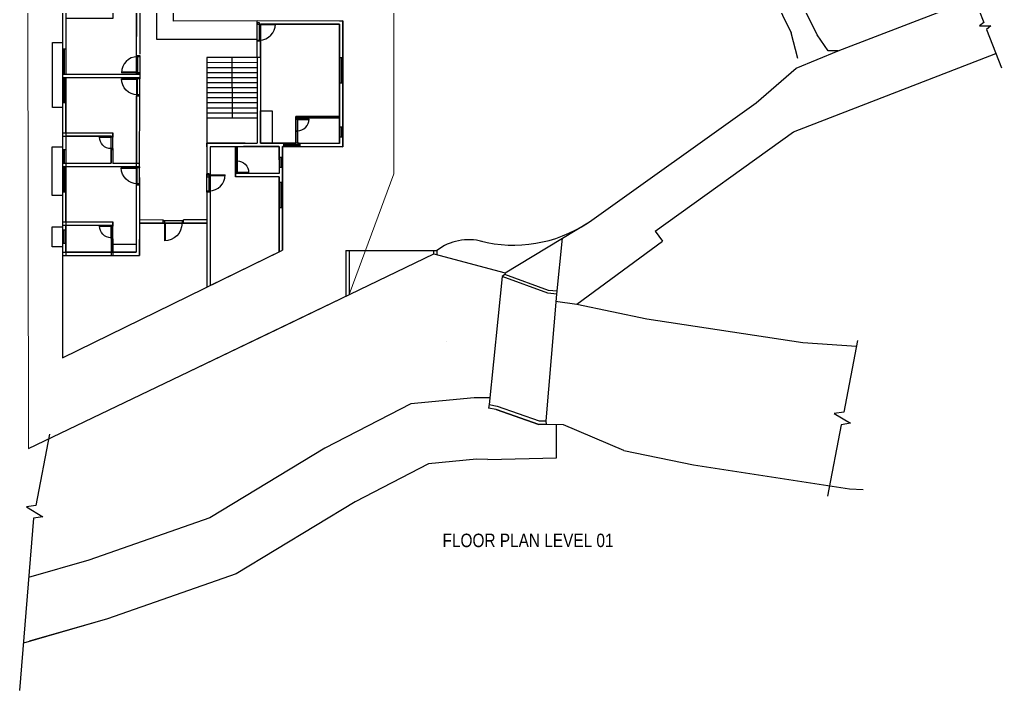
# Model space of a CAD drawing. Header units: metres. Extents: x -705149 to -704678, y -35173 to -35072.
# Drawn here: x -704808.8 to -704750.3, y -35171.6 to -35131.7 of the extents above; entities that cross this region are included whole.
import ezdxf

# ---------------------------------------------------------------- set-up
doc = ezdxf.new("R2010")
doc.units = ezdxf.units.M
doc.header["$LTSCALE"] = 1500
doc.linetypes.add('PHANTOM2', pattern=[1.25, 0.625, -0.125, 0.125, -0.125, 0.125, -0.125])
for name, color, linetype in [('BLK_1_FLR_1_BLT_UP_AREA', 1, 'Continuous'), ('BLK_1_FLR_1_BLT_UP_AREA_DEDUCT', 8, 'Continuous'), ('DOOR', 3, 'Continuous'), ('Lines', 7, 'Continuous'), ('THRES', 5, 'Continuous'), ('UNITFA', 8, 'Continuous'), ('WALL', 7, 'Continuous'), ('walls', 50, 'Continuous'), ('WC_BATH', 7, 'Continuous')]:
    doc.layers.add(name, color=color, linetype=linetype)
doc.styles.add('style4', font='arial.ttf', dxfattribs={"height": 100})

# ---------------------------------------------------------------- blocks, each defined once
blk = doc.blocks.new('800_1')
at = {"layer": 'DOOR'}
for p, q in [((50, 100), (50, 800)), ((75, 100), (75, 800))]:
    blk.add_line(p, q, dxfattribs=at)
for points in [[(0, 100), (0, 0), (50, 0), (50, 100)], [(800, 100), (800, 0), (750, 0), (750, 100)]]:
    blk.add_lwpolyline(points, close=True, dxfattribs=at)
blk.add_arc((50, 100), 700, 0, 90, dxfattribs=at)
at = {"layer": 'THRES'}
for p, q in [((800, 100), (0, 100)), ((800, 0), (0, 0))]:
    blk.add_line(p, q, dxfattribs=at)

msp = doc.modelspace()

# ---------------------------------------------------------------- linework, layer by layer
at = {"layer": 'BLK_1_FLR_1_BLT_UP_AREA', "color": 3, "linetype": 'Continuous', "elevation": 193.76555}
msp.add_lwpolyline([(-704806.26892, -35103.13222), (-704806.27792, -35145.71763), (-704801.68378, -35145.71248), (-704801.67984, -35143.79826), (-704797.67814, -35143.79723), (-704797.67814, -35147.60344), (-704793.17005, -35145.40496), (-704793.17997, -35139.23393), (-704789.57598, -35139.23579), (-704789.57598, -35131.73802), (-704799.65958, -35131.75163), (-704799.66958, -35125.37633), (-704789.19175, -35125.37502), (-704789.19175, -35119.65328), (-704795.07213, -35119.65328), (-704795.07785, -35103.14386)], close=True, dxfattribs=at)
at = {"layer": 'BLK_1_FLR_1_BLT_UP_AREA_DEDUCT', "color": 3, "linetype": 'Continuous', "elevation": 168.91214}
msp.add_lwpolyline([(-704800.66982, -35124.25444), (-704800.66864, -35132.83066), (-704794.67992, -35132.83066), (-704794.68035, -35131.73785), (-704799.65958, -35131.75163), (-704799.66037, -35125.37632), (-704789.19325, -35125.3599), (-704789.19175, -35124.36783)], close=True, dxfattribs=at)
at = {"layer": 'Lines', "color": 1, "linetype": 'Continuous'}
for p, q in [((-704764.17806, -35129.78882, 193.87371), (-704762.86294, -35132.45864, 193.87371)), ((-704762.47831, -35133.98434, 193.87371), (-704762.86294, -35132.45864, 193.87371)), ((-704764.94907, -35136.62387, 193.87371), (-704762.5582, -35134.55792, 193.87371)), ((-704774.88199, -35143.71077, 193.87371), (-704764.94907, -35136.62387, 193.87371)), ((-704779.90516, -35146.73827, 193.87371), (-704774.88199, -35143.71077, 193.87371)), ((-704793.00616, -35149.87324, 193.87371), (-704784.14672, -35145.61002, 193.87371)), ((-704784.14672, -35145.61002, 193.87371), (-704779.90516, -35146.73827, 193.87371)), ((-704808.30548, -35157.19959, 193.87371), (-704793.00616, -35149.87324, 193.87371))]:
    msp.add_line(p, q, dxfattribs=at)
at = {"layer": 'Lines', "color": 140, "linetype": 'Continuous'}
for p, q in [((-704760.05724, -35133.52781, 193.87371), (-704751.94698, -35130.389, 193.87371)), ((-704762.5582, -35134.55792, 193.87371), (-704760.05724, -35133.52781, 193.87371)), ((-704762.72024, -35138.35949, 193.87371), (-704750.66754, -35133.69489, 193.87371)), ((-704770.9668, -35144.26409, 193.87371), (-704762.72024, -35138.35949, 193.87371)), ((-704779.90516, -35146.73827, 193.87371), (-704779.93486, -35146.84993, 193.87371))]:
    msp.add_line(p, q, dxfattribs=at)
at = {"layer": 'Lines', "color": 10, "linetype": 'Continuous'}
for p, q in [((-704760.65613, -35133.53342, 193.87371), (-704761.32253, -35132.58091, 193.87371)), ((-704760.05724, -35133.52781, 193.87371), (-704760.65613, -35133.53342, 193.87371))]:
    msp.add_line(p, q, dxfattribs=at)
at = {"layer": 'Lines', "color": 240, "linetype": 'Continuous'}
for p, q in [((-704770.9668, -35144.26409, 193.87371), (-704770.52673, -35144.86093, 193.87371)), ((-704776.42884, -35155.79943, 193.87371), (-704777.44616, -35155.7701, 193.87371)), ((-704776.85384, -35157.76217, 193.87371), (-704776.84622, -35155.7874, 193.87371)), ((-704772.83424, -35157.32034, 193.87371), (-704776.42884, -35155.79943, 193.87371)), ((-704780.94163, -35157.8619, 193.87371), (-704776.85384, -35157.76217, 193.87371))]:
    msp.add_line(p, q, dxfattribs=at)
at = {"layer": 'Lines', "color": 40, "linetype": 'Continuous'}
for p, q in [((-704780.07824, -35146.95504, 193.87371), (-704780.84955, -35154.58837, 193.87371)), ((-704779.92377, -35146.84179, 193.87371), (-704780.07824, -35146.95504, 193.87371)), ((-704777.31972, -35147.79426, 193.87371), (-704779.92377, -35146.84179, 193.87371)), ((-704777.45901, -35155.55918, 193.87371), (-704776.82021, -35148.0162, 193.87371)), ((-704776.8135, -35147.83357, 193.87371), (-704777.31972, -35147.79426, 193.87371)), ((-704776.82021, -35148.0162, 193.87371), (-704776.8135, -35147.83357, 193.87371)), ((-704780.84955, -35154.58837, 193.87371), (-704780.89037, -35154.79528, 193.87371)), ((-704780.43817, -35154.8845, 193.87371), (-704780.89037, -35154.79528, 193.87371)), ((-704780.43817, -35154.8845, 193.87371), (-704777.90773, -35155.76916, 193.87371)), ((-704777.90773, -35155.76916, 193.87371), (-704780.43817, -35154.8845, 193.87371)), ((-704777.44616, -35155.7701, 193.87371), (-704777.90773, -35155.76916, 193.87371)), ((-704777.44616, -35155.7701, 193.87371), (-704777.45901, -35155.55918, 193.87371))]:
    msp.add_line(p, q, dxfattribs=at)
at = {"layer": 'Lines', "color": 10, "linetype": 'Continuous', "elevation": 193.87371}
for points in [[(-704761.32253, -35132.58091), (-704762.94749, -35129.28209), (-704767.1334, -35116.79943), (-704771.4602, -35105.1609), (-704776.36606, -35099.40995), (-704779.68579, -35095.66297), (-704784.31421, -35091.04503), (-704787.65662, -35086.44821), (-704790.47073, -35082.58119)], [(-704775.62642, -35148.6211), (-704771.46825, -35149.47599), (-704762.17523, -35150.90241), (-704758.98154, -35151.10457)], [(-704772.83424, -35157.32034), (-704768.67607, -35158.17523), (-704759.38304, -35159.60166), (-704758.58583, -35159.65212)]]:
    msp.add_lwpolyline(points, dxfattribs=at)
at = {"layer": 'Lines', "color": 140, "linetype": 'Continuous'}
for points, elevation in [([(-704752.27182, -35129.54967), (-704751.38847, -35131.83211), (-704751.63612, -35132.04859), (-704750.9784, -35132.0353), (-704751.22605, -35132.25178), (-704750.34271, -35134.53422)], 193.87371), ([(-704758.91988, -35150.78429), (-704759.73795, -35155.03347), (-704760.2982, -35155.12323), (-704759.32444, -35155.70596), (-704759.8847, -35155.79572), (-704760.70277, -35160.0449)], 193.81898), ([(-704807.04953, -35156.34464), (-704807.8676, -35160.59382), (-704808.42785, -35160.68358), (-704807.45409, -35161.26631), (-704808.01435, -35161.35607), (-704808.83241, -35171.60782)], 193.86174)]:
    msp.add_lwpolyline(points, dxfattribs=dict(at, elevation=elevation))
at = {"layer": 'Lines', "color": 240, "linetype": 'Continuous'}
for points, elevation in [([(-704776.90376, -35148.42674), (-704775.62642, -35148.6211), (-704770.52673, -35144.86093)], 193.87371), ([(-704780.80996, -35154.19654), (-704781.74714, -35154.18087), (-704785.52584, -35154.54079), (-704790.64057, -35157.19021), (-704797.49408, -35161.33769), (-704804.71454, -35163.85381), (-704808.29584, -35164.88366)], 293.91619), ([(-704780.94163, -35157.8619), (-704781.60347, -35157.85084), (-704784.47042, -35158.12392), (-704788.84598, -35160.39044), (-704795.92438, -35164.67403), (-704803.60362, -35167.35001), (-704808.60747, -35168.78894)], 293.91619), ([(-704780.94163, -35157.8619), (-704781.60347, -35157.85084), (-704784.47042, -35158.12392), (-704788.84598, -35160.39044), (-704795.92438, -35164.67403), (-704803.60362, -35167.35001), (-704808.23882, -35168.68293)], 293.91619)]:
    msp.add_lwpolyline(points, dxfattribs=dict(at, elevation=elevation))
at = {"layer": 'Lines', "color": 40, "linetype": 'Continuous'}
for points, elevation in [([(-704776.82021, -35148.0162), (-704777.3539, -35147.9515), (-704780.07824, -35146.95504)], 193.87371), ([(-704776.8135, -35147.83357), (-704777.31972, -35147.79426), (-704779.92377, -35146.84179)], 193.87371), ([(-704780.84955, -35154.58837), (-704780.38268, -35154.68049), (-704777.87172, -35155.55834), (-704777.45901, -35155.55918)], 293.91619)]:
    msp.add_lwpolyline(points, dxfattribs=dict(at, elevation=elevation))
at = {"layer": 'Lines', "color": 6, "linetype": 'Continuous', "elevation": 193.87371}
msp.add_lwpolyline([(-704783.38324, -35150.81673), (-704783.38324, -35150.81673)], close=True, dxfattribs=at)
at = {"layer": 'UNITFA', "color": 3, "linetype": 'Continuous'}
for points, elevation in [([(-704803.28203, -35129.80854), (-704803.28703, -35131.60853), (-704806.08376, -35131.60154), (-704806.08252, -35134.92375), (-704801.87643, -35134.90948), (-704801.8631, -35129.81209)], 193.46432), ([(-704789.78117, -35131.93587), (-704794.48804, -35131.93785), (-704794.48035, -35132.93785), (-704794.48268, -35139.03338), (-704792.37817, -35139.03338), (-704792.37885, -35137.43461), (-704789.77885, -35137.4357)], 193.8729), ([(-704803.26658, -35140.22904), (-704803.27692, -35138.42907), (-704806.07361, -35138.44436), (-704806.08223, -35135.12216), (-704801.8766, -35135.12198), (-704801.87864, -35140.21967)], 193.46432), ([(-704795.97998, -35139.23456), (-704797.47814, -35139.23456), (-704797.47814, -35147.50591), (-704793.36989, -35145.50242), (-704793.37718, -35141.02869), (-704795.97708, -35141.03287)], 193.8815), ([(-704803.27068, -35145.52513), (-704803.28102, -35143.72516), (-704806.07771, -35143.74045), (-704806.08633, -35140.41824), (-704801.8807, -35140.41807), (-704801.88274, -35145.51575)], 193.47151)]:
    msp.add_lwpolyline(points, close=True, dxfattribs=dict(at, elevation=elevation))
at = {"layer": 'walls', "color": 5, "linetype": 'PHANTOM2', "lineweight": 0}
msp.add_line((-704786.53905, -35117.41247, 193.87371), (-704786.53423, -35135.94263, 193.87371), dxfattribs=at)
at = {"layer": 'walls', "color": 3, "linetype": 'Continuous'}
for p, q in [((-704806.26618, -35117.91375, 196.61151), (-704806.28049, -35151.79859, 196.61151)), ((-704806.07488, -35123.30433, 205.07176), (-704806.07978, -35134.91239, 205.07176)), ((-704801.87531, -35124.49491, 193.41037), (-704801.87876, -35132.67129, 193.41037)), ((-704799.6596, -35131.73785, 193.67875), (-704799.66958, -35125.37615, 193.84094)), ((-704801.67702, -35129.51852, 205.1549), (-704801.67972, -35133.71996, 205.15489)), ((-704799.6596, -35131.73785, 193.86296), (-704789.58663, -35131.72979, 193.87942)), ((-704794.68035, -35131.93793, 193.86307), (-704794.68035, -35131.73785, 193.86296)), ((-704789.58202, -35131.73802, 193.8794), (-704789.57598, -35139.23579, 193.85501)), ((-704794.68035, -35131.93793, 193.86307), (-704789.78117, -35131.93587, 193.8729)), ((-704789.78117, -35131.93587, 193.8729), (-704789.77817, -35139.0357, 193.8729)), ((-704794.68035, -35133.9333, 193.86851), (-704794.67985, -35132.93793, 193.86307)), ((-704794.67993, -35132.93793, 193.86307), (-704794.48035, -35132.93785, 193.86347)), ((-704794.48035, -35133.93312, 193.86851), (-704794.48035, -35132.93785, 193.866)), ((-704806.88382, -35136.89284, 193.67377), (-704806.88382, -35133.04103, 193.67377)), ((-704806.88382, -35133.04103, 193.67377), (-704806.28219, -35133.04103, 193.67377)), ((-704806.27985, -35133.41248, 193.45367), (-704806.07859, -35133.41239, 193.45541)), ((-704806.24922, -35133.41243, 193.45454), (-704806.24941, -35134.91246, 193.45453)), ((-704806.21422, -35133.41243, 193.45454), (-704806.21441, -35134.91245, 193.45453)), ((-704806.17922, -35133.41243, 193.45454), (-704806.17941, -35134.91243, 193.45453)), ((-704801.87875, -35133.81062, 193.49178), (-704801.67968, -35133.81053, 193.4935)), ((-704797.68005, -35133.93203, 193.92947), (-704797.67814, -35139.02913, 193.8815)), ((-704794.68029, -35133.9333, 193.90349), (-704797.67726, -35133.93203, 193.92944)), ((-704796.1803, -35133.93266, 193.8815), (-704796.17878, -35137.53266, 193.8815)), ((-704794.48035, -35133.93312, 193.90176), (-704794.68035, -35133.9333, 193.90349)), ((-704794.68035, -35133.9333, 193.86851), (-704794.6782, -35139.02913, 193.86851)), ((-704794.48035, -35133.93312, 193.86851), (-704794.4782, -35139.03338, 193.86851)), ((-704789.77969, -35133.92482, 193.86746), (-704789.57969, -35133.92482, 193.86746)), ((-704789.67969, -35133.92482, 193.86746), (-704789.67969, -35135.42482, 193.86746)), ((-704789.64469, -35133.92482, 193.86746), (-704789.64469, -35135.42482, 193.86746)), ((-704789.60969, -35133.92482, 193.86746), (-704789.60969, -35135.42482, 193.86746)), ((-704794.68004, -35134.5333, 193.90349), (-704797.67751, -35134.53203, 193.92944)), ((-704794.68017, -35134.2333, 193.90349), (-704797.67738, -35134.23203, 193.92944)), ((-704806.2793, -35135.1091, 193.45365), (-704801.6793, -35135.10909, 193.4935)), ((-704806.27922, -35134.91248, 193.45367), (-704801.67922, -35134.91053, 193.4935)), ((-704806.24943, -35135.1091, 193.45453), (-704806.24962, -35136.60909, 193.45452)), ((-704806.21443, -35135.1091, 193.45453), (-704806.21462, -35136.60909, 193.45452)), ((-704806.17943, -35135.1091, 193.45453), (-704806.17962, -35136.6091, 193.45452)), ((-704806.0793, -35135.1091, 193.47151), (-704806.08146, -35140.21577, 193.47151)), ((-704801.67922, -35134.90909, 193.47151), (-704801.6793, -35135.11053, 193.47151)), ((-704794.67979, -35135.1333, 193.90348), (-704797.67776, -35135.13203, 193.92944)), ((-704794.67991, -35134.8333, 193.90349), (-704797.67764, -35134.83203, 193.92944)), ((-704794.67953, -35135.7333, 193.90348), (-704797.67802, -35135.73203, 193.92944)), ((-704794.67966, -35135.4333, 193.90348), (-704797.67789, -35135.43203, 193.92944)), ((-704789.77969, -35135.42482, 193.86746), (-704789.57969, -35135.42482, 193.86746)), ((-704801.87977, -35136.21062, 193.47151), (-704801.88154, -35140.414, 193.47151)), ((-704801.87977, -35136.21062, 193.49176), (-704801.67884, -35136.21053, 193.4935)), ((-704801.68665, -35140.41392, 193.53322), (-704801.67977, -35136.21054, 193.49349)), ((-704794.67928, -35136.3333, 193.90348), (-704797.67827, -35136.33203, 193.92944)), ((-704794.67941, -35136.0333, 193.90348), (-704797.67814, -35136.03203, 193.92944)), ((-704806.28382, -35136.89284, 193.67377), (-704806.88382, -35136.89284, 193.67377)), ((-704806.2793, -35136.6091, 193.45365), (-704806.07994, -35136.6091, 193.45538)), ((-704801.68042, -35136.60909, 193.49349), (-704801.6793, -35136.60909, 193.4935)), ((-704794.67903, -35136.9333, 193.90347), (-704797.67852, -35136.93203, 193.92944)), ((-704794.67915, -35136.6333, 193.90347), (-704797.6784, -35136.63203, 193.92944)), ((-704794.67877, -35137.5333, 193.90347), (-704797.67878, -35137.53203, 193.92944)), ((-704794.6789, -35137.2333, 193.90347), (-704797.67865, -35137.23203, 193.92944)), ((-704789.7775, -35137.4357, 193.85676), (-704792.37885, -35137.43461, 193.87929)), ((-704792.37885, -35137.43469, 193.8729), (-704792.37881, -35137.53461, 193.8729)), ((-704789.77754, -35137.5357, 193.85676), (-704792.37881, -35137.53461, 193.87929)), ((-704789.77646, -35138.04644, 193.85693), (-704789.57646, -35138.04644, 193.85693)), ((-704789.67646, -35138.04644, 193.85693), (-704789.67646, -35138.64644, 193.85693)), ((-704789.64146, -35138.04644, 193.85693), (-704789.64146, -35138.64644, 193.85693)), ((-704789.60646, -35138.04644, 193.85693), (-704789.60646, -35138.64644, 193.85693)), ((-704806.27031, -35138.41247, 193.45374), (-704803.2807, -35138.41121, 193.47962)), ((-704806.27022, -35138.61247, 193.45374), (-704803.28078, -35138.61121, 193.47962)), ((-704803.2807, -35138.41121, 193.47151), (-704803.28078, -35138.61121, 193.47151)), ((-704792.27847, -35138.33465, 193.87841), (-704792.37914, -35138.33461, 193.87929)), ((-704792.37847, -35138.33461, 193.8729), (-704792.37817, -35139.0368, 193.8729)), ((-704792.27847, -35138.33465, 193.8729), (-704792.27817, -35139.03676, 193.8729)), ((-704789.77646, -35138.64644, 193.85693), (-704789.57646, -35138.64644, 193.85693)), ((-704806.88604, -35142.14982, 193.67377), (-704806.88604, -35139.24682, 193.67377)), ((-704806.88604, -35139.24682, 193.67377), (-704806.28481, -35139.24682, 193.67377)), ((-704806.26989, -35139.41247, 193.45374), (-704806.08112, -35139.41239, 193.45537)), ((-704806.2455, -35139.41223, 193.45455), (-704806.24786, -35140.21584, 193.45972)), ((-704806.2105, -35139.41233, 193.45455), (-704806.21286, -35140.21583, 193.45972)), ((-704806.1755, -35139.41243, 193.45455), (-704806.17786, -35140.21581, 193.45972)), ((-704806.07518, -35139.38789, 184.95012), (-704806.07785, -35145.71754, 184.95012)), ((-704803.38112, -35139.41125, 193.47151), (-704803.38146, -35140.21463, 193.47151)), ((-704803.38112, -35139.41125, 193.47875), (-704803.28044, -35139.41121, 193.47962)), ((-704803.28112, -35139.41121, 193.47151), (-704803.28146, -35140.21459, 193.47151)), ((-704797.67814, -35139.02913, 193.8815), (-704797.67814, -35141.03561, 193.89537)), ((-704795.39111, -35139.02916, 193.85594), (-704797.67814, -35139.03091, 193.87574)), ((-704795.37689, -35139.23253, 193.89562), (-704797.47826, -35139.23414, 193.91382)), ((-704795.37689, -35139.23253, 193.89562), (-704797.47826, -35139.23414, 193.91382)), ((-704797.47814, -35139.02889, 193.8815), (-704797.47814, -35139.02913, 193.8815)), ((-704797.47814, -35139.23414, 193.88292), (-704797.47814, -35141.03698, 193.89538)), ((-704796.17812, -35139.22849, 193.86851), (-704796.17811, -35139.2352, 193.86851)), ((-704795.97998, -35139.2307, 193.8466), (-704795.97869, -35140.03287, 193.8466)), ((-704795.87998, -35139.23054, 193.8466), (-704795.87869, -35140.03271, 193.8466)), ((-704795.5792, -35139.02745, 193.87371), (-704795.5792, -35139.02931, 193.87371)), ((-704793.37998, -35139.23385, 193.89221), (-704795.49017, -35139.23295, 193.91049)), ((-704794.67811, -35139.2333, 193.86851), (-704794.67811, -35139.23456, 193.86851)), ((-704792.17728, -35139.03435, 193.8818), (-704794.4782, -35139.03338, 193.90172)), ((-704794.47811, -35139.23338, 193.86851), (-704794.47811, -35139.23448, 193.86851)), ((-704793.37999, -35139.22652, 193.8466), (-704793.37741, -35140.82869, 193.8466)), ((-704793.17998, -35139.23199, 193.8466), (-704793.17005, -35145.40496, 193.8466)), ((-704792.17743, -35139.23435, 193.8818), (-704793.17997, -35139.23393, 193.89048)), ((-704789.57598, -35139.23579, 193.85501), (-704792.57742, -35139.23452, 193.881)), ((-704789.77817, -35139.0357, 193.85676), (-704792.57728, -35139.03452, 193.881)), ((-704793.378, -35139.86084, 193.8466), (-704793.178, -35139.86084, 193.8466)), ((-704793.278, -35139.86084, 193.8466), (-704793.278, -35140.46084, 193.8466)), ((-704793.243, -35139.86084, 193.8466), (-704793.243, -35140.46084, 193.8466)), ((-704793.208, -35139.86084, 193.8466), (-704793.208, -35140.46084, 193.8466)), ((-704806.28361, -35140.21586, 193.49342), (-704803.38146, -35140.21463, 193.51855)), ((-704806.28361, -35140.21586, 193.49342), (-704803.38146, -35140.21463, 193.51855)), ((-704806.28361, -35140.21586, 193.49342), (-704803.38146, -35140.21463, 193.51855)), ((-704806.28353, -35140.41586, 193.49342), (-704801.68665, -35140.41392, 193.53322)), ((-704806.28353, -35140.41586, 193.49342), (-704801.68665, -35140.41392, 193.53322)), ((-704806.28353, -35140.41586, 193.49342), (-704801.88306, -35140.414, 193.53152)), ((-704806.24844, -35140.41584, 193.461), (-704806.25283, -35141.91549, 193.47064)), ((-704806.21344, -35140.41583, 193.461), (-704806.21783, -35141.91559, 193.47064)), ((-704806.17844, -35140.41581, 193.461), (-704806.18283, -35141.9157, 193.47064)), ((-704803.28146, -35140.21459, 193.51942), (-704801.68657, -35140.21392, 193.53323)), ((-704803.28146, -35140.21459, 193.51942), (-704801.68657, -35140.21392, 193.53323)), ((-704803.28146, -35140.21459, 193.51942), (-704801.88298, -35140.214, 193.53153)), ((-704795.87869, -35140.03271, 193.89191), (-704795.97869, -35140.03287, 193.89278)), ((-704793.378, -35140.46084, 193.8466), (-704793.178, -35140.46084, 193.8466)), ((-704806.28378, -35140.91574, 193.46977), (-704806.08273, -35140.91565, 193.47151)), ((-704801.88231, -35141.07306, 193.41037), (-704801.88418, -35145.51577, 193.41037)), ((-704801.68231, -35141.07315, 193.41037), (-704801.68923, -35145.71569, 193.57303)), ((-704797.67814, -35141.03561, 193.89537), (-704797.47814, -35141.03561, 193.89537)), ((-704793.37741, -35140.82869, 193.87026), (-704795.97741, -35140.83287, 193.89278)), ((-704795.97741, -35140.83287, 193.8466), (-704795.97708, -35141.03583, 193.8466)), ((-704793.37709, -35141.02869, 193.87026), (-704795.97708, -35141.03287, 193.89278)), ((-704793.37709, -35141.02869, 193.8466), (-704793.36989, -35145.50242, 193.8466)), ((-704806.28357, -35141.41574, 193.46977), (-704806.08252, -35141.41565, 193.47151)), ((-704801.88201, -35141.514, 193.47151), (-704801.8837, -35145.51577, 193.47151)), ((-704801.88201, -35141.514, 193.53153), (-704801.68619, -35141.51392, 193.53322)), ((-704801.68619, -35141.51392, 193.53322), (-704801.68568, -35142.01421, 193.54803)), ((-704793.37482, -35141.34683, 193.8466), (-704793.17482, -35141.34683, 193.8466)), ((-704793.27482, -35141.34683, 193.8466), (-704793.27482, -35142.84683, 193.8466)), ((-704793.23982, -35141.34683, 193.8466), (-704793.23982, -35142.84683, 193.8466)), ((-704793.20482, -35141.34683, 193.8466), (-704793.20482, -35142.84683, 193.8466)), ((-704806.28604, -35142.14982, 193.67377), (-704806.88604, -35142.14982, 193.67377)), ((-704806.28336, -35141.91574, 193.46977), (-704806.08231, -35141.91565, 193.47151)), ((-704801.68222, -35142.01421, 193.47151), (-704801.68378, -35145.71248, 193.47151)), ((-704801.68146, -35142.01421, 193.49346), (-704801.68146, -35145.71248, 193.49346)), ((-704797.67814, -35141.93529, 193.9016), (-704797.67814, -35147.60344, 193.94079)), ((-704797.47814, -35141.93529, 193.90578), (-704797.6767, -35141.93561, 193.9075)), ((-704797.47814, -35141.93529, 193.9016), (-704797.47814, -35147.50591, 193.94011)), ((-704793.37482, -35142.84683, 193.8466), (-704793.17482, -35142.84683, 193.8466)), ((-704806.88965, -35145.19838, 193.7355), (-704806.88965, -35143.99831, 193.7355)), ((-704806.88965, -35143.99831, 193.7355), (-704806.28965, -35143.99831, 193.7355)), ((-704806.28222, -35143.91054, 193.49346), (-704803.28302, -35143.9118, 193.51943)), ((-704806.28213, -35143.71054, 193.49346), (-704803.28294, -35143.7118, 193.51943)), ((-704803.28294, -35143.7118, 193.47151), (-704803.28302, -35143.91248, 193.47151)), ((-704800.2794, -35143.59927, 193.58756), (-704801.68037, -35143.60164, 193.60177)), ((-704800.2794, -35143.79826, 193.58148), (-704801.67914, -35143.79826, 193.55527)), ((-704797.67911, -35143.59488, 193.5612), (-704799.0794, -35143.59724, 193.5754)), ((-704799.0794, -35143.79826, 193.58148), (-704799.0794, -35143.59724, 193.58148)), ((-704797.67877, -35143.79488, 193.5612), (-704799.0794, -35143.79724, 193.5754)), ((-704806.07721, -35144.20269, 184.95012), (-704806.27374, -35144.20269, 184.95012)), ((-704806.24654, -35145.00783, 184.96318), (-704806.24548, -35144.2026, 184.95012)), ((-704806.21154, -35145.00782, 184.96318), (-704806.21048, -35144.20264, 184.95012)), ((-704806.17654, -35145.0078, 184.96318), (-704806.17548, -35144.20269, 184.95012)), ((-704776.82021, -35148.0162, 193.87371), (-704776.48879, -35144.6792, 193.87371)), ((-704806.28965, -35145.19838, 193.7355), (-704806.88965, -35145.19838, 193.7355)), ((-704806.07827, -35145.0078, 184.96318), (-704806.27481, -35145.0078, 184.96318)), ((-704803.38336, -35144.71248, 193.47151), (-704803.38378, -35145.71641, 193.47151)), ((-704803.28302, -35144.71248, 193.49346), (-704803.38336, -35144.71248, 193.49346)), ((-704803.28336, -35144.71248, 193.47151), (-704803.28378, -35145.71636, 193.47151)), ((-704806.28619, -35145.51763, 193.53323), (-704801.88556, -35145.51577, 193.57133)), ((-704806.28619, -35145.51763, 193.53323), (-704801.8837, -35145.51577, 193.57135)), ((-704806.28619, -35145.51763, 193.53323), (-704801.8837, -35145.51577, 193.57135)), ((-704806.28611, -35145.71763, 193.53323), (-704806.28378, -35145.71763, 193.53325)), ((-704806.28611, -35145.71763, 193.53323), (-704806.28378, -35145.71763, 193.53325)), ((-704806.28611, -35145.71763, 193.53323), (-704806.28378, -35145.71763, 193.53325)), ((-704806.28049, -35151.79859, 193.87506), (-704793.17005, -35145.40496, 193.84795)), ((-704806.27792, -35145.71763, 193.5333), (-704801.68923, -35145.71569, 193.57303)), ((-704806.27792, -35145.71763, 193.5333), (-704801.68923, -35145.71569, 193.57303)), ((-704806.27792, -35145.71763, 193.5333), (-704801.88565, -35145.71577, 193.57133)), ((-704789.39097, -35145.41015, 193.88093), (-704783.97042, -35145.41015, 193.88093)), ((-704789.39097, -35145.41015, 193.88093), (-704789.39097, -35148.13359, 193.78247)), ((-704789.39097, -35145.41015, 193.88093), (-704789.39097, -35148.13359, 193.78247)), ((-704789.19097, -35145.41015, 193.88093), (-704789.19097, -35148.03735, 193.78595)), ((-704789.19097, -35145.41015, 193.88093), (-704789.19097, -35148.03735, 193.78595)), ((-704784.17058, -35145.41015, 194.05916), (-704784.1704, -35145.62141, 194.05916)), ((-704784.17042, -35145.41015, 194.06623), (-704784.17042, -35145.62142, 194.05859)), ((-704783.97042, -35145.41015, 194.06623), (-704783.97042, -35145.65691, 194.05731))]:
    msp.add_line(p, q, dxfattribs=at)
at = {"layer": 'walls', "color": 0}
for p, q in [((-704789.78125, -35131.73802, 193.86216), (-704789.58202, -35131.73802, 193.86216)), ((-704800.2794, -35143.6487, 193.58148), (-704800.2794, -35143.59927, 193.58756))]:
    msp.add_line(p, q, dxfattribs=at)
at = {"layer": 'walls', "color": 0, "linetype": 'Continuous'}
for p, q in [((-704793.09003, -35139.23393, 193.8466), (-704793.09003, -35139.03393, 193.8466)), ((-704792.09003, -35139.13393, 193.8466), (-704793.09003, -35139.13393, 193.8466)), ((-704792.09003, -35139.16893, 193.8466), (-704793.09003, -35139.16893, 193.8466)), ((-704792.09003, -35139.20393, 193.8466), (-704793.09003, -35139.20393, 193.8466)), ((-704792.49003, -35139.2341, 193.84579), (-704792.49003, -35139.0341, 193.84579))]:
    msp.add_line(p, q, dxfattribs=at)
at = {"layer": 'walls', "color": 5, "linetype": 'PHANTOM2', "lineweight": 0, "elevation": 193.87371}
msp.add_lwpolyline([(-704808.3751, -35099.80994), (-704793.33131, -35099.85019), (-704793.38154, -35117.41245), (-704786.539, -35117.41245), (-704786.53419, -35135.9426), (-704786.53595, -35140.84913), (-704789.19097, -35148.03735), (-704808.30548, -35157.19959), (-704808.40055, -35103.64004)], dxfattribs=at)
at = {"layer": 'walls', "color": 3, "linetype": 'Continuous'}
for points, elevation in [([(-704794.47902, -35137.09287), (-704793.79568, -35137.09287), (-704793.79568, -35139.03367), (-704794.47902, -35139.03367)], 193.86851), ([(-704803.28349, -35145.03204), (-704801.88556, -35145.03204), (-704801.88556, -35145.51577), (-704803.28349, -35145.51577)], 193.47151)]:
    msp.add_lwpolyline(points, close=True, dxfattribs=dict(at, elevation=elevation))
at = {"layer": 'walls', "color": 3, "linetype": 'Continuous', "elevation": 193.8815}
for points in [[(-704797.67814, -35139.23456), (-704797.67814, -35139.02913), (-704794.67811, -35139.02913)], [(-704794.67811, -35139.2333), (-704794.67811, -35139.23456), (-704797.47814, -35139.23456)]]:
    msp.add_lwpolyline(points, dxfattribs=at)
at = {"layer": 'walls', "color": 3, "linetype": 'Continuous'}
for centre, radius, start, end in [((-704779.40262, -35137.0217, 194.05916), 8.0752, 255.7526406, 303.0461897), ((-704782.07301, -35147.88962, 194.06599), 3.11685, 75.0485924, 127.4996058)]:
    msp.add_arc(centre, radius, start, end, dxfattribs=at)
at = {"layer": 'WC_BATH', "linetype": 'Continuous'}
for points, elevation in [([(-704792.27817, -35139.03431), (-704789.77881, -35139.03431), (-704789.77881, -35137.5357), (-704792.27817, -35137.5357)], 193.88268), ([(-704806.07552, -35140.21577), (-704803.37966, -35140.21577), (-704803.37966, -35138.61121), (-704806.07552, -35138.61121)], 193.49522), ([(-704795.87998, -35139.23054), (-704793.37741, -35139.23054), (-704793.37741, -35140.82869), (-704795.87998, -35140.82869)], 193.8466), ([(-704806.07708, -35143.91062), (-704803.3837, -35143.91062), (-704803.3837, -35145.51641), (-704806.07708, -35145.51641)], 193.49524)]:
    msp.add_lwpolyline(points, close=True, dxfattribs=dict(at, elevation=elevation))

# ---------------------------------------------------------------- block references
for p, xscale, yscale, zscale, rotation in [((-704794.67992, -35131.86354, 193.86307), 0.0013596000000049, 0.0013596000000049, 0.0013596000000049, 270), ((-704801.68015, -35134.89821, 193.45367), 0.0013596000000049, 0.0013596000000049, 0.0013596000000049, 90), ((-704801.67884, -35135.12285, 193.4935), -0.0013596000000049, 0.0013596000000049, 0.0013596, 90), ((-704792.37914, -35137.54357, 193.87929), 0.0009888000000035, 0.0009888000000035, 0.0009888000000035, 270), ((-704803.28078, -35138.61121, 193.47962), -0.0009888000000035, 0.0009888000000035, 0.0009888000000035, 90), ((-704801.68619, -35140.42624, 193.53322), -0.0013596000000049, 0.0013596000000049, 0.0013596, 90), ((-704795.97869, -35140.82391, 193.8466), -0.0009888000000035, 0.0009888000000035, 0.0009888000000035, 270), ((-704797.67677, -35140.84793, 193.9075), 0.0013596000000049, 0.0013596000000049, 0.0013596000000049, 270), ((-704803.28302, -35143.91248, 193.47151), -0.0009888000000035, 0.0009888000000035, 0.0009888000000035, 90), ((-704800.2794, -35143.6487, 193.58148), -0.0014955600000054, 0.0014955600000054, 0.00149556, 180)]:
    msp.add_blockref('800_1', p, dxfattribs=dict(xscale=xscale, yscale=yscale, zscale=zscale, rotation=rotation))

# ---------------------------------------------------------------- texts
at = {"layer": 'WALL', "color": 2, "insert": (-704786.13313, -35162.27718, 193.87371), "char_height": 0.8, "width": 14.9361857, "attachment_point": 1, "style": 'style4'}
msp.add_mtext('\\pi2.49756;{\\fArial Narrow|b0|i0|c0|p34;FLOOR PLAN LEVEL 01}', dxfattribs=at)

doc.saveas('drawing.dxf')
